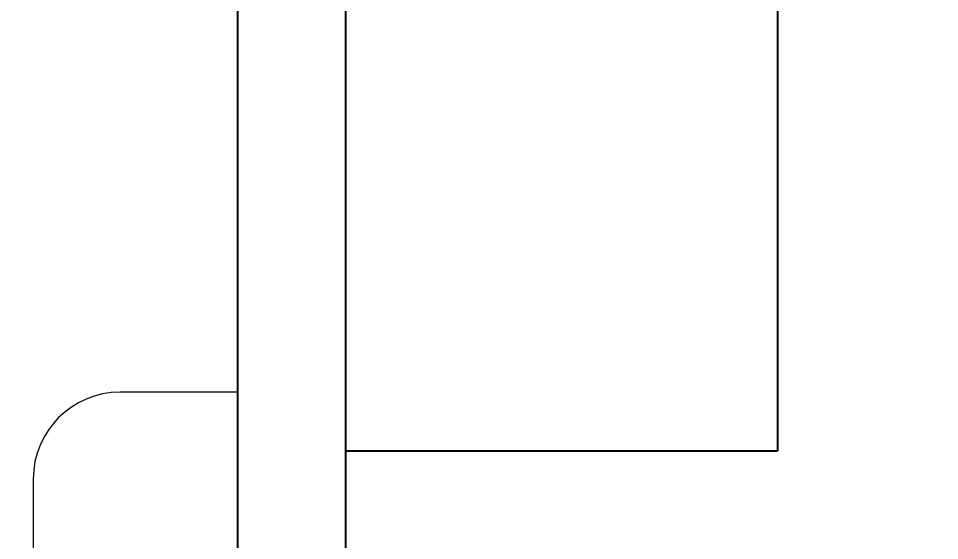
# Model space of a CAD drawing. Header units: inches. Extents: x 1.6 to 15, y -0.1 to 9.4.
# Drawn here: x 11.9922 to 12.4185, y 2.7058 to 2.9475 of the extents above; entities that cross this region are included whole.
import ezdxf

# ---------------------------------------------------------------- set-up
doc = ezdxf.new("R2010")
doc.units = ezdxf.units.IN
doc.header["$MEASUREMENT"] = 0
doc.linetypes.add('SLD-Solid', pattern=[0])
for name, color, linetype in [('Delrin', 18, 'Continuous'), ('Dimensions', 12, 'Continuous'), ('Screws', 6, 'Continuous')]:
    doc.layers.add(name, color=color, linetype=linetype)
doc.styles.get("Standard").update_dxf_attribs({"font": 'arial.ttf'})
doc.dimstyles.new('5thousandths', dxfattribs={"dimtxt": 0.18, "dimasz": 0.18, "dimexe": 0.18, "dimexo": 0.0625, "dimgap": 0.09, "dimtad": 0, "dimtih": 1, "dimtoh": 1, "dimdec": 3, "dimzin": 0, "dimdsep": 46, "dimtxsty": 'Standard', "dimcen": 0.09, "dimadec": 0, "dimazin": 0, "dimtol": 1, "dimtp": 0.005, "dimtm": 0.005, "dimtfac": 1, "dimtdec": 3, "dimtofl": 0, "dimtmove": 0, "dimatfit": 3, "dimfxl": 1, "dimtolj": 1, "dimtzin": 0, "dimarcsym": 0})

# ---------------------------------------------------------------- blocks, each defined once
blk = doc.blocks.new('*D70')
at = {"layer": 'Defpoints', "color": 0}
for p in [(12.34353, 2.74736), (12.09353, 2.33736), (12.34353, 1.71376)]:
    blk.add_point(p, dxfattribs=at)
at = {"layer": 'Dimensions', "color": 0, "lineweight": -2}
for p, q in [((12.34353, 2.68486), (12.34353, 1.53376)), ((12.09353, 2.27486), (12.09353, 1.53376)), ((11.91353, 1.71376), (11.73353, 1.71376)), ((12.52353, 1.71376), (12.70353, 1.71376))]:
    blk.add_line(p, q, dxfattribs=at)
at = {"layer": 'Dimensions', "color": 0}
for points in [[(11.91353, 1.74376), (11.91353, 1.68376), (12.09353, 1.71376)], [(12.52353, 1.74376), (12.52353, 1.68376), (12.34353, 1.71376)]]:
    blk.add_solid(points, dxfattribs=at)
at = {"layer": 'Dimensions', "color": 0, "insert": (13.48155, 1.71376), "char_height": 0.18, "attachment_point": 5}
blk.add_mtext('\\A1;0.250±0.005', dxfattribs=at)

msp = doc.modelspace()

# ---------------------------------------------------------------- linework, layer by layer
at = {"layer": 'Delrin'}
for p, q in [((12.09353, 4.76041), (12.09353, 2.33736)), ((12.14353, 4.63541), (12.14353, 2.46236)), ((12.34353, 4.35041), (12.34353, 2.74736)), ((12.14353, 2.74736), (12.34353, 2.74736))]:
    msp.add_line(p, q, dxfattribs=at)
at = {"layer": 'Screws', "color": 7, "linetype": 'SLD-Solid', "lineweight": 15}
for p, q in [((12.09353, 2.77446), (12.03922, 2.77446)), ((12.09353, 2.62236), (12.09353, 2.77446)), ((11.99908, 2.73432), (11.99908, 2.65275))]:
    msp.add_line(p, q, dxfattribs=at)
msp.add_arc((12.03922, 2.73432), 0.04014, 90, 180, dxfattribs=at)

# ---------------------------------------------------------------- dimensions: what is measured, and where the dimension line sits
at = {"layer": 'Dimensions'}
dim = msp.add_linear_dim(base=(12.34353, 1.71376), p1=(12.09353, 2.33736), p2=(12.34353, 2.74736), dimstyle='5thousandths', dxfattribs=at)
dim.commit()
dim.dimension.update_dxf_attribs({"geometry": '*D70', "text_midpoint": (13.48155, 1.71376)})

doc.saveas('drawing.dxf')
